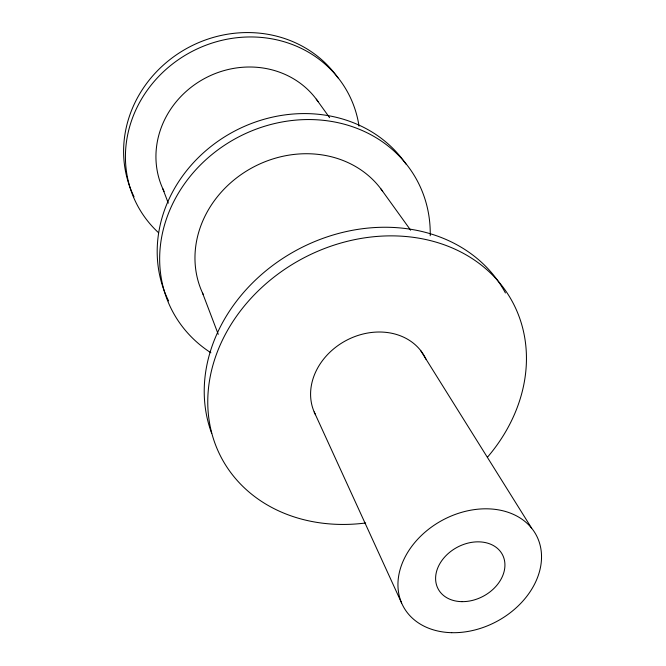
<?xml version="1.0" encoding="UTF-8"?>
<svg xmlns="http://www.w3.org/2000/svg" width="666" height="666" viewBox="0 0 666 666"><rect width="100%" height="100%" fill="white"/><g stroke="black" fill="none" stroke-linecap="round" stroke-linejoin="round"><path stroke-width="1" d="M316.275 99.151L329.612 117.666M380.935 188.936L410.656 230.211M420.529 350.366L531.635 528.18M314.169 411.904L401.59 602.963M162.77 188.661L168.29 203.147M202.406 292.707L218.265 334.34M164.094 191.425A89.311 82.451 -28.3 0 1 201.798 80.053A89.311 82.451 -28.3 0 1 318.073 101.648M365.676 522.985A165.101 137.679 -28.3 0 1 212.487 366.766A165.101 137.679 -28.3 0 1 440.626 243.565A165.101 137.679 -28.3 0 1 487.445 457.234M315.493 414.71A61.83 51.49 -28.3 0 1 347.71 339.685A61.83 51.49 -28.3 0 1 425.949 359.224M158.583 232.759A119.381 110.248 -28.3 0 1 191.134 51.931A119.381 110.248 -28.3 0 1 359.032 126.157M211.696 433.366A163.128 136.655 -28.3 0 1 305.344 245.729A163.128 136.655 -28.3 0 1 505.436 292.965M134.041 196.786A118.348 109.54 -28.3 0 1 184.299 49.833A118.348 109.54 -28.3 0 1 337.962 77.864M210.897 352.772A138.686 122.869 -28.3 0 1 237.213 137.687A138.686 122.869 -28.3 0 1 430.219 235.731M203.247 294.514A103.738 91.866 -28.3 0 1 249.767 169.089A103.738 91.866 -28.3 0 1 382.692 191.367M168.581 300.924A137.304 122.011 -28.3 0 1 229.454 133.941A137.304 122.011 -28.3 0 1 405.985 164.086M451.673 632.683A75.449 57.451 -28.3 0 0 538.944 541.283A75.449 57.451 -28.3 0 0 418.581 538.303A75.449 57.451 -28.3 0 0 451.673 632.683M461.988 601.648A36.43 27.731 -28.3 0 0 503.563 557.176A36.43 27.731 -28.3 0 0 445.254 556.418A36.43 27.731 -28.3 0 0 461.988 601.648"/></g></svg>
